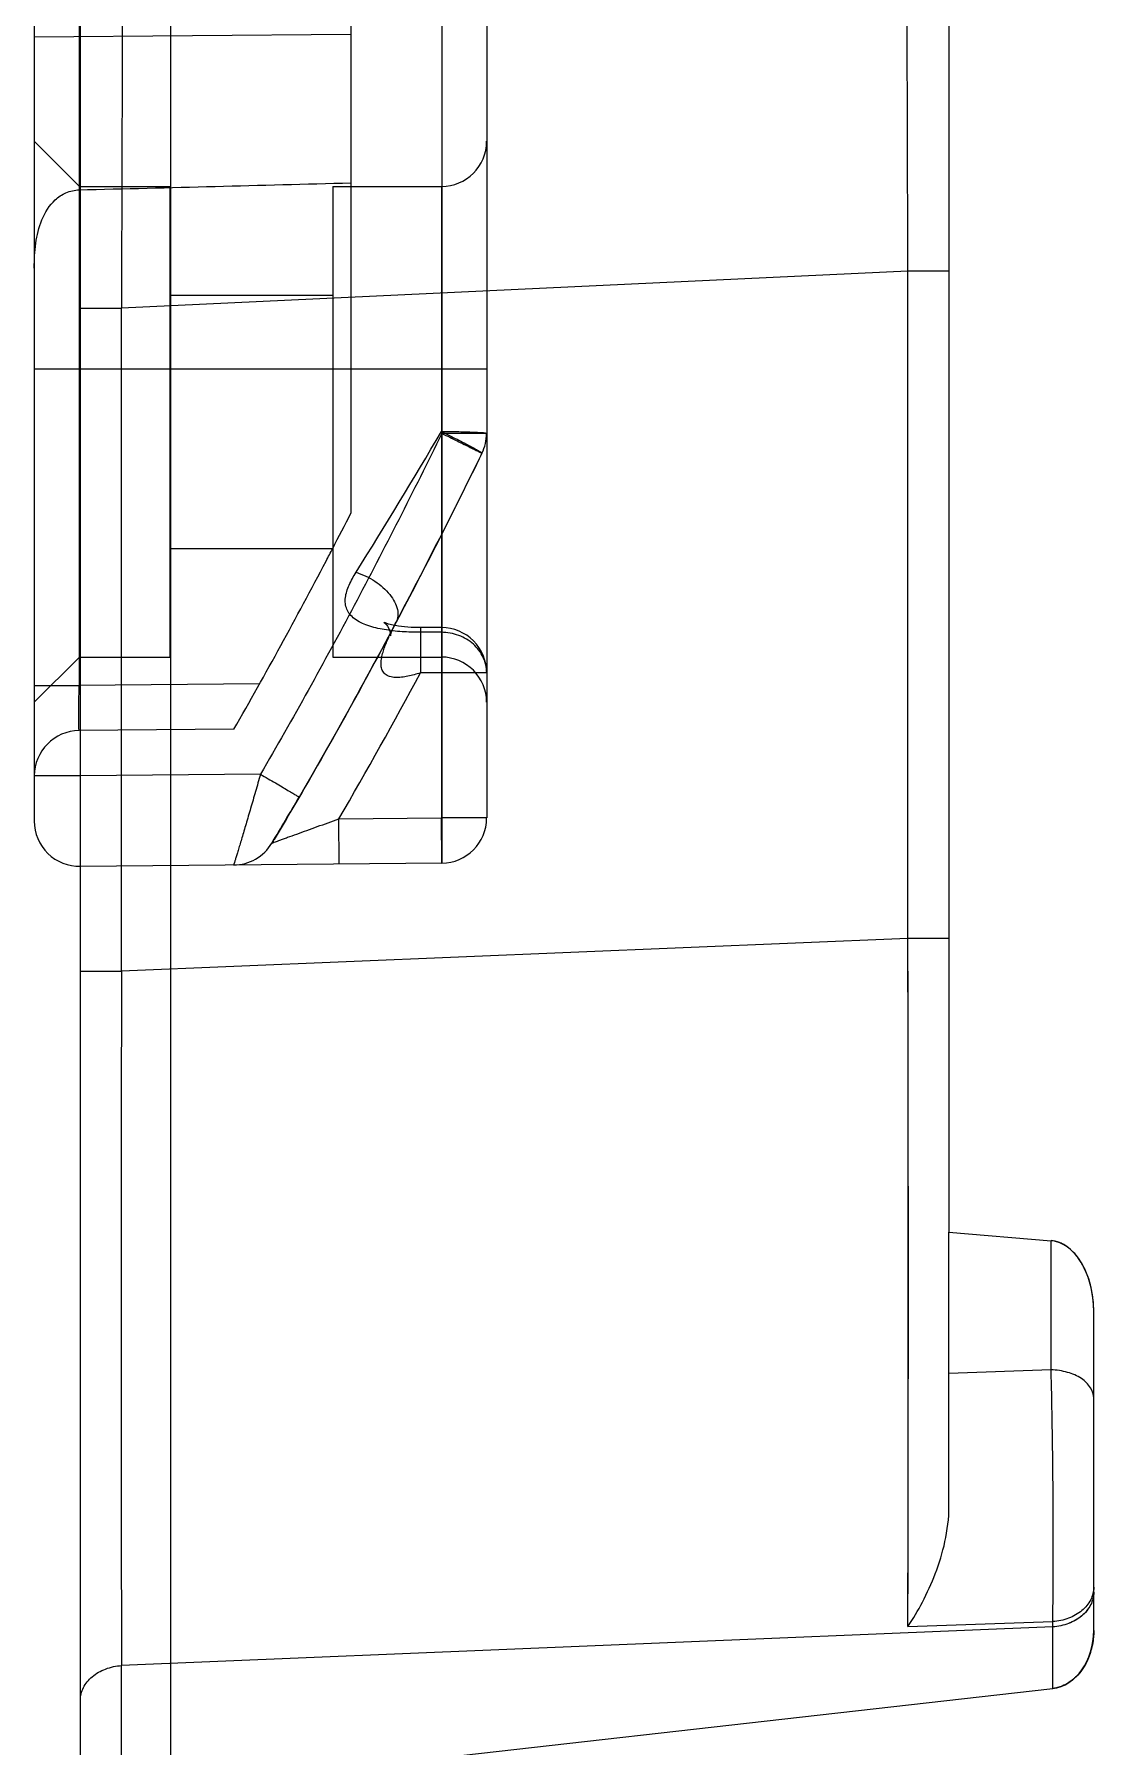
# Model space of a CAD drawing. Header units: millimetres. Extents: x 23490 to 24685, y -23248 to -22403.
# Drawn here: x 23738.65 to 23750.42, y -22738.03 to -22719.01 of the extents above; entities that cross this region are included whole.
import ezdxf

# ---------------------------------------------------------------- set-up
doc = ezdxf.new("R2010")
doc.units = ezdxf.units.MM
doc.header["$LTSCALE"] = 8
doc.layers.add('Cav-cor', color=30, linetype='Continuous')

msp = doc.modelspace()

# ---------------------------------------------------------------- linework, layer by layer
at = {"layer": 'Cav-cor', "color": 241}
for p, q in [((23740.165, -22515.491), (23740.165, -22755.491)), ((23743.179, -22690.769), (23743.179, -22728.212)), ((23738.653, -22691.237), (23738.653, -22727.745)), ((23743.678, -22691.272), (23743.678, -22727.71)), ((23739.151, -22692.744), (23739.151, -22726.237)), ((23742.17, -22694.657), (23742.17, -22724.324)), ((23748.813, -22712.366), (23748.813, -22732.311)), ((23748.813, -22712.366), (23748.813, -22732.311)), ((23739.165, -22739.19), (23739.165, -22713.407)), ((23748.813, -22713.513), (23748.813, -22732.311)), ((23742.17, -22719.008), (23738.653, -22719.038)), ((23738.653, -22720.194), (23739.155, -22720.697)), ((23739.155, -22725.923), (23739.155, -22720.697)), ((23739.155, -22720.697), (23740.16, -22720.697)), ((23740.16, -22720.697), (23740.16, -22725.923)), ((23741.969, -22720.697), (23741.969, -22725.923)), ((23741.969, -22720.697), (23743.175, -22720.697)), ((23743.175, -22720.697), (23743.175, -22727.71)), ((23748.357, -22721.638), (23739.622, -22722.047)), ((23748.357, -22729.049), (23748.357, -22721.638)), ((23748.813, -22721.638), (23748.357, -22721.638)), ((23740.16, -22721.903), (23741.969, -22721.903)), ((23739.165, -22722.047), (23739.622, -22722.047)), ((23739.622, -22729.412), (23739.622, -22722.047)), ((23743.678, -22722.724), (23738.653, -22722.724)), ((23743.678, -22723.439), (23743.179, -22723.439)), ((23740.16, -22724.717), (23741.969, -22724.717)), ((23742.671, -22725.537), (23742.671, -22725.537)), ((23742.942, -22725.595), (23742.942, -22726.098)), ((23743.175, -22725.595), (23742.942, -22725.595)), ((23743.175, -22725.648), (23742.942, -22725.648)), ((23738.653, -22726.425), (23739.155, -22725.923)), ((23739.155, -22725.923), (23740.16, -22725.923)), ((23741.969, -22725.923), (23743.175, -22725.923)), ((23743.678, -22726.098), (23742.942, -22726.098)), ((23738.653, -22726.237), (23739.151, -22726.237)), ((23741.156, -22726.22), (23739.151, -22726.237)), ((23740.87, -22726.725), (23739.151, -22726.74)), ((23739.165, -22727.242), (23738.653, -22727.242)), ((23741.166, -22727.225), (23739.165, -22727.242)), ((23742.036, -22727.72), (23743.175, -22727.71)), ((23742.041, -22728.222), (23742.036, -22727.72)), ((23743.179, -22728.212), (23743.175, -22727.71)), ((23743.678, -22727.71), (23743.175, -22727.71)), ((23743.179, -22728.212), (23739.165, -22728.247)), ((23748.357, -22729.049), (23739.622, -22729.412)), ((23748.813, -22729.049), (23748.357, -22729.049)), ((23739.165, -22729.412), (23739.622, -22729.412)), ((23748.813, -22732.311), (23749.947, -22732.405)), ((23748.813, -22732.311), (23749.947, -22732.405)), ((23748.813, -22735.36), (23748.813, -22732.311)), ((23748.813, -22732.311), (23749.947, -22732.405)), ((23749.947, -22733.839), (23749.947, -22732.405)), ((23750.421, -22736.734), (23750.421, -22733.193)), ((23750.421, -22736.734), (23750.421, -22733.193)), ((23750.421, -22736.734), (23750.421, -22733.193)), ((23749.947, -22733.839), (23748.813, -22733.878)), ((23749.965, -22736.694), (23739.622, -22737.123)), ((23748.357, -22736.688), (23749.965, -22736.635)), ((23749.965, -22736.694), (23749.965, -22736.635)), ((23749.965, -22737.378), (23749.965, -22736.694)), ((23739.622, -22738.547), (23739.622, -22737.123)), ((23739.622, -22738.547), (23749.965, -22737.378)), ((23739.622, -22738.547), (23749.965, -22737.378)), ((23739.622, -22738.547), (23749.965, -22737.378))]:
    msp.add_line(p, q, dxfattribs=at)
for points in [[(23742.541, -22725.539), (23742.537, -22725.537), (23742.54, -22725.539), (23742.557, -22725.555), (23742.577, -22725.581), (23742.594, -22725.614), (23742.606, -22725.649), (23742.61, -22725.676), (23742.61, -22725.682)], [(23742.942, -22725.595), (23742.919, -22725.595), (23742.841, -22725.593), (23742.767, -22725.587), (23742.699, -22725.579), (23742.639, -22725.569), (23742.589, -22725.556), (23742.553, -22725.544), (23742.541, -22725.539)], [(23742.61, -22725.682), (23742.609, -22725.688), (23742.612, -22725.677), (23742.622, -22725.645), (23742.641, -22725.598), (23742.671, -22725.537)]]:
    msp.add_lwpolyline(points, dxfattribs=at)
for centre, radius, start, end in [((21640.044, -22726.463), 2108.318, 0.131102, 0.267217), ((25849.699, -22726.874), 2110.083, 179.732883, 179.868928), ((23743.175, -22720.194), 0.502, 270, 0), ((23697.974, -22697.082), 52.313, 327.7711, 329.774), ((23743.175, -22723.439), 0.502, 333.937, 0), ((23681.56, -22693.267), 69.108, 332.16386, 333.91053), ((23686.348, -22695.725), 62.722, 332.46906, 332.87275), ((23686.952, -22696.039), 62.041, 332.32319, 332.46866), ((23691.78, -22698.6), 56.576, 330.1906, 332.3486), ((23743.175, -22726.098), 0.503, 0.0006, 89.9994), ((23743.175, -22726.425), 0.502, 0, 90), ((23696.212, -22701.062), 53.014, 329.8123, 331.82), ((23739.155, -22727.242), 0.502, 90.5, 180), ((23703.446, -22705.248), 44.153, 328.9995, 329.7697), ((23739.155, -22727.745), 0.502, 180, 271.146), ((23743.175, -22727.71), 0.502, 270.5, 0), ((23740.862, -22727.73), 0.502, 270.4992, 328.9981), ((22137.044, -22732.918), 1611.317, 359.865931, 0.137548), ((22325.682, -22732.912), 1422.68, 359.847924, 0.155555), ((25334.857, -22733.267), 1595.24, 179.861516, 180.138484)]:
    msp.add_arc(centre, radius, start, end, dxfattribs=at)
for centre, major_axis, ratio, start_param, end_param in [((23749.921, -22733.193), (0, -0.79), 0.633085, 1.570796, 3.089233), ((23749.921, -22736.734), (0, -0.646), 0.774082, 0.087266, 1.570796)]:
    msp.add_ellipse(centre, major_axis=major_axis, ratio=ratio, start_param=start_param, end_param=end_param, dxfattribs=at)
for points, knots in [([(23738.653, -22721.602), (23738.653, -22721.51), (23738.662, -22721.329), (23738.723, -22721.063), (23738.845, -22720.864), (23739.003, -22720.758), (23739.101, -22720.735), (23739.151, -22720.734)], [0, 0, 0, 0, 0.249935, 0.492542, 0.734817, 0.863736, 1, 1, 1, 1]), ([(23743.179, -22723.439), (23743.022, -22723.76), (23742.703, -22724.399), (23742.045, -22725.668), (23741.526, -22726.607), (23741.166, -22727.225)], [0, 0, 0, 0, 0.250007, 0.500013, 1, 1, 1, 1]), ([(23743.175, -22723.418), (23743.208, -22723.418), (23743.272, -22723.418), (23743.365, -22723.419), (23743.451, -22723.421), (23743.526, -22723.424), (23743.581, -22723.426), (23743.617, -22723.429), (23743.638, -22723.43), (23743.654, -22723.432), (23743.667, -22723.434), (23743.673, -22723.436), (23743.678, -22723.438), (23743.678, -22723.439)], [0, 0, 0, 0, 0.194313, 0.381539, 0.553892, 0.704993, 0.829153, 0.87955, 0.921544, 0.95473, 0.978802, 0.993711, 1, 1, 1, 1]), ([(23743.175, -22723.418), (23743.205, -22723.433), (23743.263, -22723.461), (23743.348, -22723.503), (23743.425, -22723.543), (23743.493, -22723.579), (23743.542, -22723.606), (23743.575, -22723.624), (23743.593, -22723.635), (23743.608, -22723.644), (23743.618, -22723.651), (23743.624, -22723.655), (23743.627, -22723.658), (23743.626, -22723.659)], [0, 0, 0, 0, 0.193443, 0.38036, 0.552804, 0.704237, 0.828812, 0.879406, 0.921568, 0.954871, 0.978988, 0.993854, 1, 1, 1, 1]), ([(23743.179, -22723.439), (23743.209, -22723.453), (23743.266, -22723.481), (23743.349, -22723.522), (23743.425, -22723.559), (23743.483, -22723.588), (23743.524, -22723.608), (23743.55, -22723.621), (23743.573, -22723.632), (23743.591, -22723.641), (23743.606, -22723.649), (23743.616, -22723.654), (23743.621, -22723.657), (23743.624, -22723.658), (23743.625, -22723.659), (23743.627, -22723.659), (23743.626, -22723.659)], [0, 0, 0, 0, 0.195336, 0.383305, 0.556151, 0.707525, 0.773369, 0.831752, 0.882104, 0.923995, 0.957001, 0.980778, 0.989151, 0.995156, 0.998776, 1, 1, 1, 1]), ([(23743.626, -22723.659), (23743.586, -22723.743), (23742.961, -22725.012), (23742.274, -22726.314), (23741.595, -22727.478)], [0, 0, 0, 0, 0.06611, 1, 1, 1, 1]), ([(23742.942, -22725.648), (23742.874, -22725.648), (23742.739, -22725.644), (23742.543, -22725.622), (23742.388, -22725.586), (23742.279, -22725.542), (23742.211, -22725.501), (23742.157, -22725.451), (23742.122, -22725.393), (23742.106, -22725.328), (23742.107, -22725.26), (23742.123, -22725.191), (23742.16, -22725.095), (23742.198, -22725.026), (23742.227, -22724.981)], [0, 0, 0, 0, 0.153351, 0.303174, 0.443921, 0.508492, 0.567832, 0.621725, 0.671574, 0.720191, 0.770222, 0.823119, 0.879239, 1, 1, 1, 1]), ([(23742.227, -22724.981), (23742.301, -22725.004), (23742.44, -22725.07), (23742.581, -22725.193), (23742.657, -22725.306), (23742.689, -22725.389), (23742.696, -22725.468), (23742.682, -22725.516), (23742.671, -22725.537)], [0, 0, 0, 0, 0.296014, 0.577524, 0.702217, 0.812816, 0.910502, 1, 1, 1, 1]), ([(23742.671, -22725.537), (23742.24, -22726.353), (23741.779, -22727.179), (23741.301, -22727.975), (23741.293, -22727.989)], [0, 0, 0, 0, 0.982793, 1, 1, 1, 1]), ([(23742.942, -22726.098), (23742.896, -22726.113), (23742.827, -22726.133), (23742.733, -22726.149), (23742.665, -22726.152), (23742.601, -22726.143), (23742.548, -22726.116), (23742.515, -22726.07), (23742.504, -22726.015), (23742.506, -22725.958), (23742.518, -22725.899), (23742.535, -22725.839), (23742.565, -22725.758), (23742.61, -22725.657), (23742.65, -22725.577), (23742.671, -22725.537)], [0, 0, 0, 0, 0.141575, 0.211008, 0.278009, 0.340351, 0.396119, 0.447754, 0.500484, 0.556341, 0.615129, 0.676145, 0.738834, 0.86778, 1, 1, 1, 1]), ([(23743.678, -22726.098), (23743.678, -22726.039), (23743.65, -22725.918), (23743.536, -22725.769), (23743.37, -22725.671), (23743.24, -22725.648), (23743.175, -22725.648)], [0, 0, 0, 0, 0.237105, 0.481922, 0.737313, 1, 1, 1, 1]), ([(23739.151, -22726.74), (23739.15, -22726.74), (23739.151, -22726.735), (23739.149, -22726.729), (23739.15, -22726.716), (23739.149, -22726.7), (23739.149, -22726.679), (23739.149, -22726.643), (23739.149, -22726.588), (23739.149, -22726.513), (23739.149, -22726.427), (23739.15, -22726.334), (23739.15, -22726.27), (23739.151, -22726.237)], [0, 0, 0, 0, 0.004873, 0.019272, 0.043111, 0.076159, 0.118116, 0.168565, 0.29295, 0.444524, 0.61744, 0.804996, 1, 1, 1, 1]), ([(23741.166, -22727.225), (23741.147, -22727.289), (23741.111, -22727.415), (23741.057, -22727.599), (23741.014, -22727.745), (23740.982, -22727.854), (23740.96, -22727.927), (23740.94, -22727.994), (23740.922, -22728.054), (23740.906, -22728.106), (23740.893, -22728.15), (23740.884, -22728.18), (23740.877, -22728.2), (23740.874, -22728.211), (23740.871, -22728.22), (23740.869, -22728.227), (23740.867, -22728.23), (23740.867, -22728.232), (23740.867, -22728.232)], [0, 0, 0, 0, 0.190791, 0.375241, 0.546678, 0.625544, 0.698767, 0.765579, 0.825247, 0.877074, 0.920446, 0.954794, 0.968452, 0.979703, 0.988503, 0.994828, 0.998662, 1, 1, 1, 1]), ([(23741.166, -22727.225), (23741.194, -22727.241), (23741.249, -22727.273), (23741.329, -22727.32), (23741.402, -22727.363), (23741.458, -22727.396), (23741.497, -22727.419), (23741.522, -22727.434), (23741.544, -22727.447), (23741.562, -22727.457), (23741.576, -22727.466), (23741.585, -22727.471), (23741.591, -22727.475), (23741.593, -22727.476), (23741.594, -22727.477), (23741.596, -22727.478), (23741.595, -22727.478)], [0, 0, 0, 0, 0.195317, 0.383276, 0.55612, 0.707496, 0.773342, 0.831727, 0.882083, 0.923977, 0.956986, 0.980767, 0.989142, 0.995149, 0.998771, 1, 1, 1, 1]), ([(23741.293, -22727.989), (23741.294, -22727.988), (23741.296, -22727.988), (23741.3, -22727.986), (23741.308, -22727.983), (23741.323, -22727.978), (23741.347, -22727.969), (23741.382, -22727.956), (23741.423, -22727.941), (23741.486, -22727.918), (23741.573, -22727.887), (23741.682, -22727.847), (23741.798, -22727.805), (23741.916, -22727.763), (23741.996, -22727.734), (23742.036, -22727.72)], [0, 0, 0, 0, 0.002101, 0.008252, 0.018274, 0.031969, 0.069071, 0.116769, 0.172711, 0.234883, 0.37251, 0.521694, 0.677815, 0.83802, 1, 1, 1, 1]), ([(23749.965, -22736.635), (23749.969, -22736.435), (23749.973, -22735.987), (23749.971, -22735.282), (23749.963, -22734.55), (23749.954, -22734.066), (23749.947, -22733.839)], [0, 0, 0, 0, 0.215147, 0.480428, 0.755857, 1, 1, 1, 1]), ([(23750.421, -22734.155), (23750.421, -22734.114), (23750.391, -22734.025), (23750.281, -22733.924), (23750.127, -22733.858), (23750.009, -22733.841), (23749.947, -22733.839)], [0, 0, 0, 0, 0.197734, 0.428772, 0.701025, 1, 1, 1, 1]), ([(23748.357, -22736.688), (23748.416, -22736.602), (23748.529, -22736.412), (23748.671, -22736.098), (23748.78, -22735.744), (23748.813, -22735.49), (23748.813, -22735.36)], [0, 0, 0, 0, 0.220347, 0.463932, 0.725696, 1, 1, 1, 1]), ([(23750.421, -22736.253), (23750.421, -22736.3), (23750.395, -22736.401), (23750.292, -22736.523), (23750.142, -22736.607), (23750.025, -22736.631), (23749.965, -22736.635)], [0, 0, 0, 0, 0.220319, 0.458578, 0.720822, 1, 1, 1, 1]), ([(23750.421, -22736.308), (23750.421, -22736.357), (23750.395, -22736.458), (23750.292, -22736.581), (23750.142, -22736.665), (23750.025, -22736.69), (23749.965, -22736.694)], [0, 0, 0, 0, 0.221176, 0.459755, 0.721642, 1, 1, 1, 1]), ([(23750.361, -22736.492), (23750.351, -22736.506), (23750.306, -22736.563), (23750.245, -22736.607), (23750.196, -22736.632)], [0, 0, 0, 0, 0.239332, 1, 1, 1, 1]), ([(23750.196, -22736.632), (23750.178, -22736.641), (23750.105, -22736.673), (23750.025, -22736.69), (23749.965, -22736.694)], [0, 0, 0, 0, 0.24477, 1, 1, 1, 1]), ([(23739.165, -22737.509), (23739.165, -22737.46), (23739.191, -22737.359), (23739.294, -22737.236), (23739.444, -22737.152), (23739.561, -22737.127), (23739.622, -22737.123)], [0, 0, 0, 0, 0.221364, 0.459795, 0.721368, 1, 1, 1, 1])]:
    msp.add_open_spline(points, degree=3, knots=knots, dxfattribs=at)
for points in [[(23739.151, -22720.734), (23740.157, -22720.708), (23741.164, -22720.682), (23742.17, -22720.656)], [(23750.421, -22733.193), (23750.421, -22733.122), (23750.409, -22732.989), (23750.365, -22732.817), (23750.302, -22732.673), (23750.224, -22732.558), (23750.135, -22732.473), (23750.04, -22732.421), (23749.978, -22732.407), (23749.947, -22732.405)], [(23750.421, -22733.193), (23750.421, -22733.105), (23750.403, -22732.939), (23750.333, -22732.727), (23750.23, -22732.557), (23750.094, -22732.44), (23749.998, -22732.409), (23749.947, -22732.405)], [(23750.421, -22736.734), (23750.421, -22736.798), (23750.407, -22736.917), (23750.35, -22737.081), (23750.268, -22737.209), (23750.172, -22737.3), (23750.069, -22737.357), (23750, -22737.374), (23749.965, -22737.378)], [(23750.421, -22736.734), (23750.421, -22736.828), (23750.391, -22736.997), (23750.284, -22737.201), (23750.131, -22737.335), (23750.023, -22737.371), (23749.965, -22737.378)]]:
    msp.add_open_spline(points, degree=3, dxfattribs=at)

doc.saveas('drawing.dxf')
